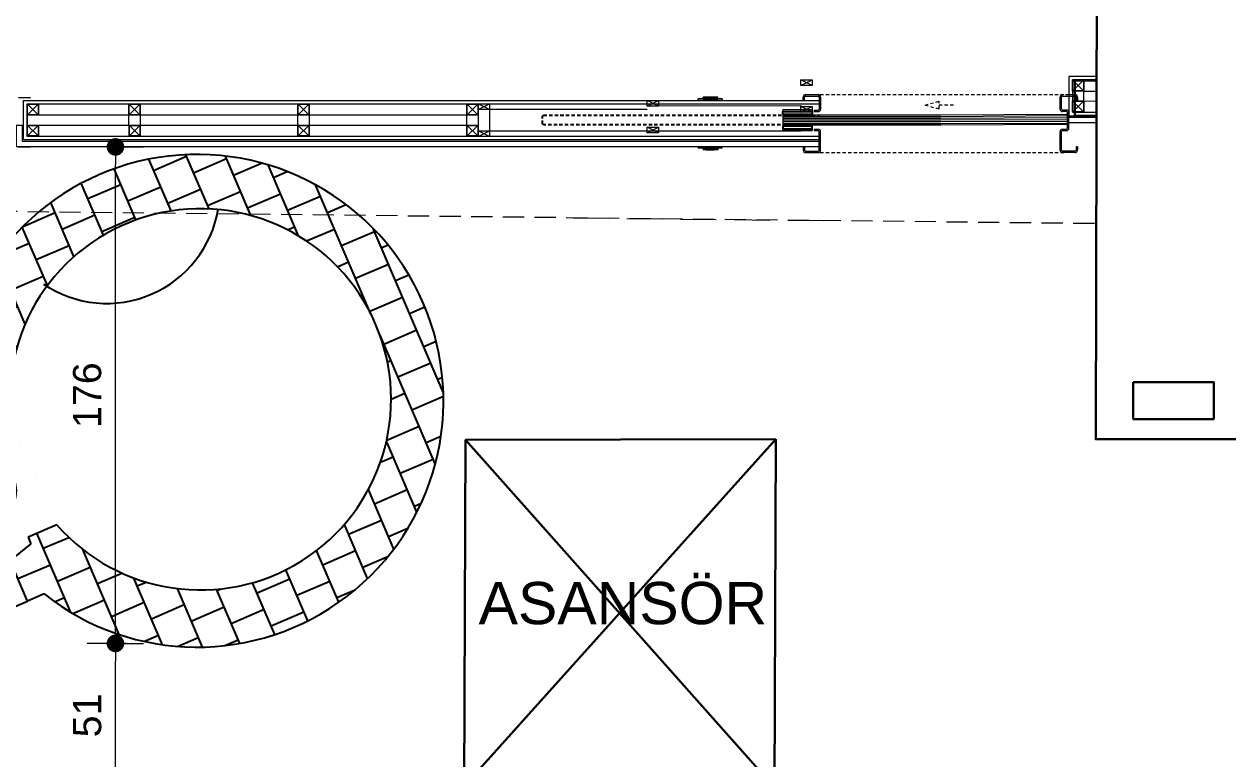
# Model space of a CAD drawing. Header units: centimetres. Extents: x 5488 to 20269, y -31398 to -19684.
# Drawn here: x 7960.6 to 8388.1, y -23037.4 to -22776.4 of the extents above; entities that cross this region are included whole.
import ezdxf

# ---------------------------------------------------------------- set-up
doc = ezdxf.new("R2010")
doc.units = ezdxf.units.CM
doc.header["$PDMODE"] = 1
for name, pattern in [('( Hidden )', [0.375, 0.25, -0.125]), ('HIDDEN', [9.525, 6.35, -3.175]), ('Overhead', [3.96875, 2.38125, -1.5875])]:
    doc.linetypes.add(name, pattern=pattern)
for name, color, linetype in [('11_Glas', 7, 'Continuous'), ('Normteile_KS', 8, 'Continuous'), ('S2000-002 Çizgi', 7, 'Continuous')]:
    doc.layers.add(name, color=color, linetype=linetype)
for name, color, linetype, lineweight in [('a_electrical_equipment', 103, 'Continuous', 18), ('xxx_Auto_Dograma_Cam', 153, 'Continuous', 0), ('xxx_Auto_Dograma_Metal', 157, 'Continuous', 0), ('xxx_Auto_Duvar_Alcipan', 51, 'Continuous', 0), ('xxx_Auto_Duvar_Duvar Gorunus 02', 251, 'Continuous', 9), ('xxx_Auto_Duvar_Duvar Plan Kesit', 7, 'Continuous', 30), ('xxx_Auto_Kaplama_Doğal Taş', 43, 'Continuous', 13), ('xxx_Auto_Kaplama_Paslanmaz', 163, 'Continuous', 0), ('xxx_Auto_Konstruksiyon_Metal', 141, 'Continuous', 0), ('xxx_Auto_Olcu_Ic', 33, 'Continuous', 9), ('xxx_Auto_Tasiyici_Betonarme', 1, 'Continuous', 30), ('xxx_Auto_Tasiyici_Kiris Silik', 252, 'Continuous', 13), ('xxx_Auto_Tefris_Silik', 252, 'Continuous', 13), ('xxx_Auto_Yardimci_Yazi', 7, 'Continuous', 9)]:
    doc.layers.add(name, color=color, linetype=linetype, lineweight=lineweight)
doc.styles.add('AUTOBAN', font='')
doc.styles.get("Standard").update_dxf_attribs({"font": 'arial.ttf'})
doc.styles.get('AUTOBAN').set_extended_font_data('Helvetica Normal Tr')
doc.dimstyles.new('AUTO_DIM_1-50', dxfattribs={"dimtxt": 10, "dimasz": 6.25, "dimexe": 10, "dimexo": 10, "dimgap": 5, "dimtad": 1, "dimdec": 0, "dimzin": 0, "dimdsep": 46, "dimtxsty": 'AUTOBAN', "dimblk": 'DOT', "dimcen": 5, "dimclrd": 256, "dimclre": 256, "dimclrt": 256, "dimadec": 0, "dimazin": 0, "dimtfac": 1, "dimtdec": 0, "dimtix": 1, "dimtofl": 0, "dimtmove": 1, "dimatfit": 3, "dimfxl": 15, "dimfxlon": 1, "dimtolj": 1, "dimtzin": 0, "dimlwd": -1, "dimlwe": -1, "dimarcsym": 0})

# ---------------------------------------------------------------- blocks, each defined once
blk = doc.blocks.new('Disabled Alarm_Reset Button_Surface Mounted - Generic-19474262-Level 1 - Restaurant Restrooms Plan')
at = {"layer": 'a_electrical_equipment'}
for p, q in [((-42.5, 0), (42.5, 0)), ((-42.5, 0), (-42.5, -5)), ((42.5, -5), (-42.5, -5)), ((-25.1, -5), (-18.7, -5)), ((-25.1, -5), (-25.1, -10)), ((-18.7, -10), (-25.1, -10)), ((-23.2, -5), (-19.1, -5)), ((-19.1, -10), (-23.2, -10)), ((-19.1, -5), (-17, -5)), ((-17, -10), (-19.1, -10)), ((-18.7, -5), (-15.8, -5)), ((-18.7, -5), (-18.7, -10)), ((-15.8, -10), (-18.7, -10)), ((-17.6, -5), (-15.1, -5)), ((-15.1, -10), (-17.6, -10)), ((-17, -5), (-16.2, -5)), ((-16.2, -10), (-17, -10)), ((-15.8, -5), (-14.1, -5)), ((-15.8, -5), (-15.8, -10)), ((-14.1, -10), (-15.8, -10)), ((-15.1, -5), (-12.6, -5)), ((-12.6, -10), (-15.1, -10)), ((-15, -5), (-15, -10)), ((15, -10), (-15, -10)), ((-14.5, -5), (-3.9, -5)), ((-3.9, -5), (-14.5, -5)), ((-14.5, -10), (-3.9, -10)), ((-14.1, -5), (-13.5, -5)), ((-13.5, -10), (-14.1, -10)), ((-11.2, -5), (-9.8, -5)), ((-9.8, -10), (-11.2, -10)), ((-9.8, -5), (-6.1, -5)), ((-6.1, -10), (-9.8, -10)), ((-9.4, -5), (-2.9, -5)), ((-9.4, -5), (-8.3, -5)), ((-2.9, -10), (-9.4, -10)), ((-8.3, -10), (-9.4, -10)), ((-8.3, -5), (-5.9, -5)), ((-5.9, -10), (-8.3, -10)), ((-6.1, -5), (-2.5, -5)), ((-2.5, -10), (-6.1, -10)), ((-5.9, -5), (-4.1, -5)), ((-4.1, -10), (-5.9, -10)), ((-3.7, -5), (-2.9, -5)), ((-3.7, -5), (14.5, -5)), ((14.5, -5), (-3.7, -5)), ((-2.9, -10), (-3.7, -10)), ((-3.7, -10), (14.5, -10)), ((-2.9, -5), (-1.1, -5)), ((-1.1, -10), (-2.9, -10)), ((-2.5, -5), (-1.1, -5)), ((-1.1, -10), (-2.5, -10)), ((0.1, -5), (1.9, -5)), ((1.9, -10), (0.1, -10)), ((0.7, -5), (4.3, -5)), ((4.3, -10), (0.7, -10)), ((1.9, -5), (2.8, -5)), ((2.8, -10), (1.9, -10)), ((2.7, -5), (4.7, -5)), ((4.7, -10), (2.7, -10)), ((2.8, -5), (4.7, -5)), ((4.7, -10), (2.8, -10)), ((4.3, -5), (6.6, -5)), ((6.6, -10), (4.3, -10)), ((4.7, -5), (6.6, -5)), ((4.7, -5), (7.4, -5)), ((7.4, -10), (4.7, -10)), ((6.6, -10), (4.7, -10)), ((6.6, -5), (8, -5)), ((8, -10), (6.6, -10)), ((7.4, -5), (8.6, -5)), ((8.6, -10), (7.4, -10)), ((8, -5), (8.6, -5)), ((8.6, -10), (8, -10)), ((10.5, -5), (11.9, -5)), ((11.9, -10), (10.5, -10)), ((11.9, -5), (15.6, -5)), ((15.6, -10), (11.9, -10)), ((12.3, -5), (13.4, -5)), ((12.3, -5), (18.8, -5)), ((13.4, -10), (12.3, -10)), ((18.8, -10), (12.3, -10)), ((13.4, -5), (15.8, -5)), ((15.8, -10), (13.4, -10)), ((15, -10), (15, -5)), ((15.6, -5), (19.2, -5)), ((15.6, -5), (15.6, -10)), ((15.6, -5), (15.6, -10)), ((19.2, -10), (15.6, -10)), ((15.8, -5), (17.6, -5)), ((17.6, -10), (15.8, -10)), ((17.6, -5), (18.8, -5)), ((18.8, -10), (17.6, -10)), ((18.8, -5), (20.6, -5)), ((20.6, -10), (18.8, -10)), ((19.2, -5), (20.6, -5)), ((19.2, -5), (19.2, -10)), ((20.6, -10), (19.2, -10)), ((20.6, -5), (20.6, -10)), ((21.3, -5), (22.2, -5)), ((21.3, -5), (21.3, -10)), ((22.7, -10), (21.3, -10)), ((22.7, -5), (24.5, -5)), ((22.7, -5), (22.7, -10)), ((24.5, -10), (22.7, -10)), ((24.5, -5), (26.4, -5)), ((24.5, -5), (25.5, -5)), ((24.5, -5), (24.5, -10)), ((24.5, -5), (24.5, -10)), ((24.5, -5), (24.5, -10)), ((25.5, -10), (24.5, -10)), ((26.4, -10), (24.5, -10)), ((25.5, -5), (26.6, -5)), ((26.6, -10), (25.5, -10)), ((26.4, -5), (26.4, -10)), ((26.6, -5), (26.6, -10)), ((42.5, -5), (42.5, 0))]:
    blk.add_line(p, q, dxfattribs=at)
blk = doc.blocks.new('A$C468db187')
at = {"layer": '11_Glas', "linetype": 'Overhead', "ltscale": 0.5}
blk.add_lwpolyline([(-1.54, 7.81), (-99.59, 7.81), (-99.93, 8.15), (-99.93, 10.93), (-99.59, 11.28), (-1.54, 11.29)], dxfattribs=at)
at = {"layer": 'Normteile_KS'}
for p, q in [((-14.6, 11.58), (-4.19, 11.58)), ((-14.6, 7.52), (-4.19, 7.52))]:
    blk.add_line(p, q, dxfattribs=at)
for points in [[(-14.6, 11.29), (-14.3, 11.29), (-14.6, 11.58), (-14.6, 12.62), (-14.6, 12.62), (-4.19, 12.62), (-4.19, 11.58), (-4.49, 11.29)], [(-14.6, 7.82), (-14.3, 7.82), (-14.6, 7.52), (-14.6, 6.48), (-14.6, 6.48), (-4.19, 6.48), (-4.19, 7.52), (-4.49, 7.82)]]:
    blk.add_lwpolyline(points, close=True, dxfattribs=at)
at = {"layer": 'xxx_Auto_Dograma_Cam'}
for points in [[(86.43, 11), (41.48, 10.73), (-14.6, 10.73)], [(86.43, 10.34), (41.48, 10.11), (-14.6, 10.11)], [(86.43, 9.67), (41.48, 9.49), (-14.6, 9.49)], [(86.43, 9.01), (41.48, 8.87), (-14.6, 8.87)], [(86.39, 8.34), (41.48, 8.25), (-14.6, 8.25)]]:
    blk.add_lwpolyline(points, dxfattribs=at)
at = {"layer": 'xxx_Auto_Dograma_Metal'}
blk.add_lwpolyline([(41.48, 11.28), (-14.25, 11.28), (-14.6, 10.93), (-14.6, 8.15), (-14.25, 7.81), (41.48, 7.81), (86.09, 8.04), (86.43, 8.38), (86.43, 11.16), (86.09, 11.51)], close=True, dxfattribs=at)
at = {"layer": 'xxx_Auto_Kaplama_Paslanmaz'}
for p, q in [((-7.41, 16.58), (-7.41, 17.72)), ((-6.89, 16.58), (-6.89, 17.72)), ((-6.54, 18.59), (-2.07, 18.59)), ((-6.54, 18.07), (-2.07, 18.07)), ((-1.73, 17.72), (-1.73, 13.42)), ((-1.21, 17.72), (-1.21, 13.42)), ((83.79, 13.42), (83.79, 17.72)), ((84.31, 13.42), (84.31, 17.72)), ((84.66, 18.07), (89.13, 18.07)), ((85.78, 18.59), (89.13, 18.59)), ((89.47, 17.72), (89.47, 16.58)), ((89.99, 17.72), (89.99, 16.58)), ((-14.6, 13.31), (-4.19, 13.31)), ((-14.6, 13.3), (-14.6, 5.79)), ((-7.41, 16.58), (-6.89, 16.58)), ((-4.19, 13.31), (-4.19, 11.29)), ((-3.5, 13.07), (-2.07, 13.07)), ((-3.5, 13.07), (-3.5, 12.55)), ((86.09, 13.07), (84.66, 13.07)), ((86.09, 13.07), (86.09, 13.07)), ((89.99, 16.58), (89.47, 16.58)), ((-3.5, 12.55), (-2.07, 12.55)), ((86.09, 12.55), (84.66, 12.55)), ((86.43, 7.34), (86.43, 12.21)), ((86.43, 11.51), (86.95, 11.51)), ((86.95, 7.31), (86.95, 12.21)), ((-14.6, 5.79), (-4.19, 5.79)), ((-4.19, 7.82), (-4.19, 5.79)), ((-3.5, 6.31), (-2.07, 6.31)), ((-3.5, 6.31), (-3.5, 5.79)), ((-3.5, 5.79), (-2.07, 5.79)), ((-1.73, -1.13), (-1.73, 5.44)), ((-1.21, -1.13), (-1.21, 5.44)), ((83.79, -1.13), (83.79, 5.44)), ((84.31, -1.13), (84.31, 5.44)), ((84.66, 6.31), (86.09, 6.31)), ((84.66, 5.79), (86.09, 5.79)), ((86.43, 7.35), (86.95, 7.35)), ((86.43, 6.66), (86.43, 7.35)), ((86.95, 6.66), (86.95, 7.35)), ((-7.41, 0), (-7.41, -1.13)), ((-6.89, 0), (-6.89, -1.13)), ((-6.54, -1.48), (-2.07, -1.48)), ((-6.54, -2), (-2.07, -2)), ((89.13, -1.48), (84.66, -1.48)), ((89.13, -2), (84.66, -2)), ((89.47, 0), (89.47, -1.13)), ((89.99, 0), (89.47, 0)), ((89.99, 0), (89.99, -1.13))]:
    blk.add_line(p, q, dxfattribs=at)
at = {"layer": 'xxx_Auto_Kaplama_Paslanmaz', "linetype": 'Overhead', "ltscale": 0.5}
for p, q in [((-3.35, 18.59), (85.95, 18.59)), ((35.85, 14.87), (40.88, 16.22)), ((35.85, 14.87), (40.88, 13.52)), ((40.88, 13.52), (40.88, 16.22)), ((45.92, 14.87), (40.88, 14.87)), ((-3.35, -2), (85.95, -2))]:
    blk.add_line(p, q, dxfattribs=at)
at = {"layer": 'xxx_Auto_Kaplama_Paslanmaz'}
for centre, radius, start, end in [((-6.54, 17.72), 0.867, 90, 180.0138), ((-6.54, 17.72), 0.347, 90, 180.0575), ((-2.07, 17.72), 0.867, 359.9862, 90), ((-2.07, 17.72), 0.347, 359.9425, 90), ((84.66, 17.72), 0.867, 90, 180.0138), ((84.66, 17.72), 0.347, 90, 180.0575), ((89.13, 17.72), 0.867, 359.9862, 90), ((89.13, 17.72), 0.347, 359.9425, 90), ((-2.07, 13.42), 0.347, 270, 0), ((-2.07, 13.42), 0.867, 270, 0), ((84.66, 13.42), 0.867, 180, 270), ((84.66, 13.42), 0.347, 180, 270), ((86.09, 12.21), 0.867, 0, 90), ((86.09, 12.21), 0.347, 0, 90), ((-2.07, 5.44), 0.867, 0, 90), ((-2.07, 5.44), 0.347, 0, 90), ((84.66, 5.44), 0.867, 90, 180), ((84.66, 5.44), 0.347, 90, 180), ((86.09, 6.66), 0.867, 270, 0), ((86.09, 6.66), 0.347, 270, 0), ((-6.54, -1.13), 0.867, 179.9862, 270), ((-6.54, -1.13), 0.347, 179.9425, 270), ((-2.07, -1.13), 0.867, 270, 0.0138), ((-2.07, -1.13), 0.347, 270, 0.0575), ((84.66, -1.13), 0.867, 179.9862, 270), ((84.66, -1.13), 0.347, 179.9425, 270), ((89.13, -1.13), 0.347, 270, 0.0575), ((89.13, -1.13), 0.867, 270, 0.0138)]:
    blk.add_arc(centre, radius, start, end, dxfattribs=at)
at = {"layer": 'a_electrical_equipment', "xscale": -0.1000000000000001, "yscale": 0.1000000000000001, "zscale": 0.1000000000000001, "rotation": 180}
blk.add_blockref('Disabled Alarm_Reset Button_Surface Mounted - Generic-19474262-Level 1 - Restaurant Restrooms Plan', (-40.41, 16.61), dxfattribs=at)
at = {"layer": 'a_electrical_equipment', "xscale": 0.1000000000000001, "yscale": 0.1000000000000001, "zscale": 0.1000000000000001}
blk.add_blockref('Disabled Alarm_Reset Button_Surface Mounted - Generic-19474262-Level 1 - Restaurant Restrooms Plan', (-40.41, 0.02), dxfattribs=at)
blk = doc.blocks.new('servis')
at = {"layer": 'xxx_Auto_Duvar_Duvar Plan Kesit', "color": 7}
blk.add_lwpolyline([(0, 0), (-0.0049, -1.2365), (-1.1065, -1.2322), (-1.1017, -0.0019)], close=True, dxfattribs=at)
for points in [[(0, 0), (-1.1065, -1.2322)], [(-1.1017, -0.0019), (-0.0049, -1.2365)]]:
    blk.add_lwpolyline(points, dxfattribs=at)
blk = doc.blocks.new('A$Cb3d25d0a')
at = {"layer": 'xxx_Auto_Konstruksiyon_Metal', "lineweight": 20}
h = blk.add_hatch(color=256, dxfattribs=at)
h.dxf.hatch_style = 1
h.paths.add_polyline_path([(2, 2), (2, -2), (-2, -2), (-2, 2)])
h.paths.add_polyline_path([(1.88, 1.88), (-1.88, 1.88), (-1.88, -1.88), (1.88, -1.88)], flags=16)
for points in [[(2, -2), (2, 2), (-2, 2), (-2, -2)], [(1.88, -1.88), (1.88, 1.88), (-1.88, 1.88), (-1.88, -1.88)]]:
    blk.add_lwpolyline(points, close=True, dxfattribs=at)
for points in [[(1.88, -1.88), (-1.88, 1.88)], [(1.88, 1.88), (-1.88, -1.88)]]:
    blk.add_lwpolyline(points, dxfattribs=at)
blk = doc.blocks.new('A$C57eeb574')
at = {"layer": 'S2000-002 Çizgi'}
h = blk.add_hatch(dxfattribs=at)
h.set_pattern_fill('AR-B88', color=256, scale=0.0625, angle=-45, style=0)
h.set_pattern_definition([(315, (-3240.82, 9026.227), (8.980256, 8.980256), []), (45, (-3240.82, 9026.2274), (4.490128, 13.470384), [12.7, -12.7])])
edge = h.paths.add_edge_path()
edge.add_line((10.59, 69.52), (6.07, 65))
edge.add_line((6.07, 65), (17.12, 53.95))
edge.add_line((17.12, 53.95), (25.42, 58.56))
edge.add_line((25.42, 58.56), (27.26, 56.72))
edge.add_line((27.26, 56.72), (35.1, 64.56))
edge.add_arc((95.38, 95.38), 67.71, -117.0798, 207.0798, ccw=False)
edge.add_line((64.56, 35.1), (56.72, 27.26))
edge.add_line((56.72, 27.26), (58.56, 25.42))
edge.add_line((58.56, 25.42), (53.95, 17.12))
edge.add_line((53.95, 17.12), (65, 6.07))
edge.add_line((65, 6.07), (66.6, 7.68))
edge.add_line((66.6, 7.68), (69.52, 10.59))
edge.add_arc((94.46, 94.46), 87.5, 253.4369, 556.5631)
for p, q in [((10.59, 69.52), (6.07, 65)), ((65, 6.07), (6.07, 65)), ((35.1, 64.56), (27.26, 56.72)), ((25.42, 58.56), (17.12, 53.95)), ((27.26, 56.72), (25.42, 58.56)), ((64.56, 35.1), (56.72, 27.26)), ((56.72, 27.26), (58.56, 25.42)), ((58.56, 25.42), (53.95, 17.12)), ((69.52, 10.59), (65, 6.07))]:
    blk.add_line(p, q, dxfattribs=at)
at = {"layer": 'S2000-002 Çizgi', "color": 4}
for p, q in [((0.92, 59.84), (6.07, 65)), ((55.42, 0.92), (0.92, 55.42)), ((59.84, 0.92), (65, 6.07))]:
    blk.add_line(p, q, dxfattribs=at)
for points in [[(11.23, 55.42), (55.42, 11.23), (57.63, 13.44), (13.44, 57.63)], [(27.8, 38.85), (38.85, 27.8), (41.06, 30.01), (30.01, 41.06)]]:
    blk.add_lwpolyline(points, close=True, dxfattribs=at)
at = {"layer": 'S2000-002 Çizgi'}
blk.add_circle((37.01, 37.01), 10.42, dxfattribs=at)
for centre, radius, start, end in [((94.46, 94.46), 87.5, 253.4369, 196.5631), ((95.38, 95.38), 67.71, 242.9202, 207.0798), ((37, 151.91), 40.09, 257.7104, 12.2896)]:
    blk.add_arc(centre, radius, start, end, dxfattribs=at)
at = {"layer": 'S2000-002 Çizgi', "color": 4}
for centre, start, end in [((3.12, 57.63), 135, 225), ((57.63, 3.12), 225, 315)]:
    blk.add_arc(centre, 3.12, start, end, dxfattribs=at)
blk = doc.blocks.new('_DOT')
at = {"color": 0, "linetype": 'ByBlock', "lineweight": 0}
blk.add_line((-0.5, 0), (-1, 0), dxfattribs=at)
at = {"linetype": 'ByBlock', "lineweight": 0, "const_width": 0.5}
blk.add_lwpolyline([(-0.25, 0, 1), (0.25, 0, 1)], format="xyb", close=True, dxfattribs=at)
blk = doc.blocks.new('*D368')
at = {"layer": 'Defpoints', "color": 0, "transparency": 16777216}
for p in [(7987.16, -22820.07), (7993.07, -22820.07), (8006.91, -22996.42)]:
    blk.add_point(p, dxfattribs=at)
at = {"layer": 'xxx_Auto_Olcu_Ic', "transparency": 16777216}
for p, q in [((7993.07, -22820.07), (8003.07, -22820.07)), ((7993.07, -22990.17), (7993.07, -22826.32)), ((7996.91, -22996.42), (7983.07, -22996.42))]:
    blk.add_line(p, q, dxfattribs=at)
at = {"layer": 'xxx_Auto_Olcu_Ic', "transparency": 16777216, "xscale": 6.25, "yscale": 6.25, "zscale": 6.25}
for p, rotation in [((7993.07, -22820.07), 90), ((7993.07, -22996.42), 270)]:
    blk.add_blockref('_DOT', p, dxfattribs=dict(at, rotation=rotation))
at = {"layer": 'xxx_Auto_Olcu_Ic', "transparency": 16777216, "insert": (7983.07, -22908.24), "char_height": 10, "attachment_point": 5, "rotation": 90, "style": 'AUTOBAN'}
blk.add_mtext('\\A1;176', dxfattribs=at)
blk = doc.blocks.new('*D372')
at = {"layer": 'Defpoints', "color": 0, "transparency": 16777216}
for p in [(7983.07, -22996.42), (7993.07, -22996.42), (8003.07, -23047.57)]:
    blk.add_point(p, dxfattribs=at)
at = {"layer": 'xxx_Auto_Olcu_Ic', "transparency": 16777216}
for p, q in [((7993.07, -22996.42), (8003.07, -22996.42)), ((7993.07, -23041.32), (7993.07, -23002.67)), ((7993.07, -23047.57), (7983.07, -23047.57))]:
    blk.add_line(p, q, dxfattribs=at)
at = {"layer": 'xxx_Auto_Olcu_Ic', "transparency": 16777216, "xscale": 6.25, "yscale": 6.25, "zscale": 6.25}
for p, rotation in [((7993.07, -22996.42), 90), ((7993.07, -23047.57), 270)]:
    blk.add_blockref('_DOT', p, dxfattribs=dict(at, rotation=rotation))
at = {"layer": 'xxx_Auto_Olcu_Ic', "transparency": 16777216, "insert": (7983.07, -23022), "char_height": 10, "attachment_point": 5, "rotation": 90, "style": 'AUTOBAN'}
blk.add_mtext('\\A1;51', dxfattribs=at)

msp = doc.modelspace()

# ---------------------------------------------------------------- linework, layer by layer
at = {"layer": 'xxx_Auto_Duvar_Alcipan'}
for points in [[(8341.4, -22795.04), (8331.62, -22795.01), (8331.62, -22809.01), (8341.37, -22809.04)], [(8341.39, -22796.27), (8332.87, -22796.26), (8332.87, -22807.76), (8341.37, -22807.77)], [(8242.94, -22817.57), (7960.45, -22817.57), (7960.45, -22803.57), (8242.94, -22803.57)], [(8242.94, -22816.32), (7961.7, -22816.32), (7961.7, -22804.82), (8242.94, -22804.82)]]:
    msp.add_lwpolyline(points, dxfattribs=at)
at = {"layer": 'xxx_Auto_Duvar_Duvar Gorunus 02', "color": 6, "linetype": '( Hidden )', "ltscale": 30}
msp.add_lwpolyline([(8340.64, -22847.33), (7388.61, -22836.72)], dxfattribs=at)
at = {"layer": 'xxx_Auto_Duvar_Duvar Plan Kesit'}
msp.add_lwpolyline([(6864.46, -22081.2), (6864.73, -22068.94), (7150.73, -22061.47), (7150.3, -22091.14), (7163.3, -22091.38), (7163.83, -22062.02), (7367.51, -22057.89), (7366.04, -22139), (7378.12, -22139.21), (7379.57, -22058.28), (8343.11, -22038.28), (8341.11, -22923.93), (8420.38, -22923.93), (8419.86, -22701.09), (8430.65, -22701.04), (8430.59, -22673.72), (8418.86, -22673.75), (8419.23, -22633.61), (8400.3, -22633.85), (8405.96, -22334.51)], dxfattribs=at)
msp.add_lwpolyline([(8333.66, -22809.02), (8341.45, -22809.03), (8341.45, -22796.53), (8333.66, -22796.52)], close=True, dxfattribs=at)
at = {"layer": 'xxx_Auto_Kaplama_Doğal Taş'}
msp.add_lwpolyline([(8341.36, -22811.54), (8331.61, -22811.52), (8331.62, -22809.52), (8341.37, -22809.54)], dxfattribs=at)
msp.add_lwpolyline([(7959.95, -22812.32), (7959.95, -22818.07), (8242.94, -22818.07), (8242.94, -22820.07), (7957.95, -22820.07), (7957.95, -22812.32)], close=True, dxfattribs=at)
at = {"layer": 'xxx_Auto_Konstruksiyon_Metal'}
for points in [[(8236.47, -22796.27), (8240.47, -22796.27), (8240.47, -22798.27), (8236.47, -22798.27)], [(8181.87, -22803.57), (8185.87, -22803.57), (8185.87, -22805.57), (8181.87, -22805.57)], [(8121.87, -22804.82), (8125.87, -22804.82), (8125.87, -22806.82), (8121.87, -22806.82)], [(8236.47, -22805.77), (8240.47, -22805.77), (8240.47, -22807.77), (8236.47, -22807.77)], [(7961.7, -22812.31), (7997.87, -22812.31), (7997.87, -22808.82), (7961.7, -22808.82)], [(8001.88, -22812.31), (8057.87, -22812.31), (8057.87, -22808.82), (8001.88, -22808.82)], [(8061.88, -22812.31), (8117.87, -22812.31), (8117.87, -22808.82), (8061.88, -22808.82)], [(8121.87, -22814.32), (8125.87, -22814.32), (8125.87, -22816.32), (8121.87, -22816.32)], [(8181.87, -22813.07), (8185.87, -22813.07), (8185.87, -22815.07), (8181.87, -22815.07)]]:
    msp.add_lwpolyline(points, close=True, dxfattribs=at)
for points in [[(8236.47, -22798.27), (8240.47, -22796.27)], [(8240.47, -22798.27), (8236.47, -22796.27)], [(8181.87, -22805.57), (8185.87, -22803.57)], [(8185.87, -22805.57), (8181.87, -22803.57)], [(8336.87, -22800.27), (8341.38, -22800.28)], [(8336.87, -22803.76), (8336.88, -22800.27)], [(8121.87, -22806.82), (8125.87, -22804.82)], [(8125.87, -22806.82), (8121.87, -22804.82)], [(8181.87, -22806.82), (8125.87, -22806.82), (8125.87, -22814.32), (8236.47, -22814.32)], [(8236.61, -22805.5), (8185.87, -22805.57)], [(8236.47, -22807.77), (8240.47, -22805.77)], [(8240.47, -22807.77), (8236.47, -22805.77)], [(8336.87, -22803.76), (8341.38, -22803.77)], [(8121.87, -22808.82), (8121.88, -22812.31)], [(8121.87, -22816.32), (8125.87, -22814.32)], [(8125.87, -22816.32), (8121.87, -22814.32)], [(8181.87, -22815.07), (8185.87, -22813.07)], [(8185.87, -22815.07), (8181.87, -22813.07)]]:
    msp.add_lwpolyline(points, dxfattribs=at)
at = {"layer": 'xxx_Auto_Tasiyici_Betonarme'}
msp.add_lwpolyline([(8354.42, -22903.58), (8383.03, -22903.58), (8383.03, -22916.74), (8354.42, -22916.74)], close=True, dxfattribs=at)
at = {"layer": 'xxx_Auto_Tasiyici_Kiris Silik', "linetype": 'HIDDEN', "ltscale": 2}
msp.add_lwpolyline([(8155.58, -22845.26), (8244.58, -22846.26)], dxfattribs=at)
at = {"layer": 'xxx_Auto_Tefris_Silik', "linetype": 'HIDDEN'}
for points in [[(7577.63, -22802.54), (7962.95, -22802.57)], [(7577.63, -22820.04), (7962.95, -22820.07)]]:
    msp.add_lwpolyline(points, dxfattribs=at)

# ---------------------------------------------------------------- block references
at = {"rotation": 338.2068841797943}
msp.add_blockref('A$C57eeb574', (7899.25, -22962.88), dxfattribs=at)
at = {"xscale": 100.0000000000002, "yscale": 100.0000000000002, "zscale": 100.0000000000002}
msp.add_blockref('servis', (8227.55, -22923.93), dxfattribs=at)
at = {"layer": 'xxx_Auto_Konstruksiyon_Metal', "xscale": -1}
for p in [(8334.87, -22798.27), (7963.7, -22806.82), (7999.87, -22806.82), (8059.87, -22806.82), (8119.87, -22806.82), (8334.87, -22805.76), (7963.7, -22814.31), (7999.88, -22814.31), (8059.88, -22814.31), (8119.88, -22814.31)]:
    msp.add_blockref('A$Cb3d25d0a', p, dxfattribs=at)
at = {"layer": 'xxx_Auto_Konstruksiyon_Metal'}
msp.add_blockref('A$C468db187', (8244.66, -22820.07), dxfattribs=at)

# ---------------------------------------------------------------- texts
at = {"layer": 'xxx_Auto_Yardimci_Yazi', "insert": (8122.01, -22974.59), "char_height": 15, "attachment_point": 1}
msp.add_mtext_dynamic_manual_height_columns('ASANSÖR', width=143.2309, gutter_width=12.5, heights=[0], dxfattribs=at)

# ---------------------------------------------------------------- dimensions: what is measured, and where the dimension line sits
at = {"layer": 'xxx_Auto_Olcu_Ic'}
for base, p1, p2, angle, picture, middle in [((7993.07, -22820.07), (8006.91, -22996.42), (7987.16, -22820.07), 270, '*D368', (7983.07, -22908.24)), ((7993.07, -22996.42), (8003.07, -23047.57), (7983.07, -22996.42), 90, '*D372', (7983.07, -23022))]:
    dim = msp.add_linear_dim(base=base, p1=p1, p2=p2, angle=angle, dimstyle='AUTO_DIM_1-50', dxfattribs=at)
    dim.commit()
    dim.dimension.update_dxf_attribs({"geometry": picture, "text_midpoint": middle})

doc.saveas('drawing.dxf')
